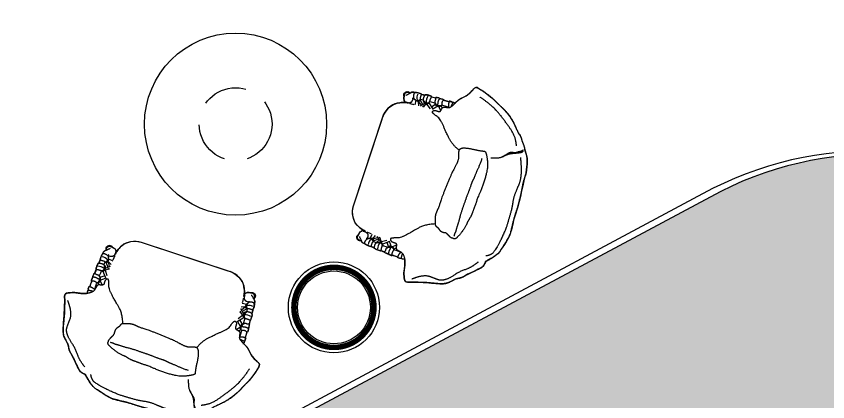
# Model space of a CAD drawing. Extents: x -14.2 to 52.3, y 3.7 to 90.9.
# Drawn here: x 24.349 to 28.805, y 28.324 to 30.442 of the extents above; entities that cross this region are included whole.
import ezdxf

# ---------------------------------------------------------------- set-up
doc = ezdxf.new("R2010")
doc.units = 0
doc.linetypes.add('limpo_PINI-PSG-PE-0102-LAZ-R00$0$HIDDEN', pattern=[0.375, 0.25, -0.125])
doc.linetypes.add('limpo_PINI-PSG-PE-0102-LAZ-R00$0$HIDDEN2', pattern=[0.1875, 0.125, -0.0625])
for name, color, linetype in [('FOR_CONTROL', 2, 'Continuous'), ('limpo_PINI-PSG-PE-0102-LAZ-R00$0$PA_EXTE_3', 3, 'Continuous'), ('limpo_PINI-PSG-PE-0102-LAZ-R00$0$PA_INST_ELET', 162, 'Continuous'), ('limpo_PINI-PSG-PE-0102-LAZ-R00$0$PA_MOBI', 1, 'Continuous'), ('limpo_PINI-PSG-PE-0102-LAZ-R00$0$PA_PROJ_S_AUX', 212, 'limpo_PINI-PSG-PE-0102-LAZ-R00$0$HIDDEN'), ('XR_ARQT', 7, 'Continuous')]:
    doc.layers.add(name, color=color, linetype=linetype)
doc.layers.add('PA_VEGE_AUX2', color=6, linetype='Continuous', plot=False)
doc.layers.add('PA_VEGE_FOR_MOIR', color=7, linetype='Continuous', lineweight=0, true_color=0x62714b)

# ---------------------------------------------------------------- blocks, each defined once
blk = doc.blocks.new('limpo_PINI-PSG-PE-0102-LAZ-R00$0$Grupo-445-1')
for p, q in [((57.8756, 17.7266), (57.8759, 17.7269)), ((57.8135, 17.6615), (57.8136, 17.6616)), ((57.8516, 17.6535), (57.8656, 17.6524)), ((57.8071, 17.5999), (57.851, 17.604)), ((57.8312, 17.6277), (57.8341, 17.6041)), ((57.8463, 17.6355), (57.8483, 17.6042)), ((57.8481, 17.6373), (57.875, 17.6382)), ((57.7215, 17.5559), (57.722, 17.5565)), ((57.7719, 17.5629), (57.8009, 17.5647)), ((57.774, 17.5507), (57.8014, 17.5568)), ((57.8, 17.5785), (57.8018, 17.5496)), ((57.8082, 17.5935), (57.8103, 17.5594)), ((57.8097, 17.5861), (57.8391, 17.5912)), ((57.81, 17.5653), (57.8159, 17.5656)), ((57.7111, 17.5262), (57.7135, 17.5266)), ((57.7125, 17.5387), (57.7125, 17.5382)), ((57.7132, 17.5316), (57.7132, 17.5311)), ((57.7135, 17.5269), (57.7133, 17.5268)), ((57.7423, 17.5305), (57.7423, 17.5305)), ((57.7436, 17.5325), (57.7439, 17.5329)), ((57.7612, 17.5416), (57.7813, 17.5257)), ((57.7641, 17.5053), (57.7764, 17.52)), ((57.774, 17.5507), (57.7953, 17.5421)), ((57.7774, 17.5212), (57.7764, 17.52)), ((57.7764, 17.52), (57.7764, 17.52)), ((57.7202, 17.4899), (57.7067, 17.5011)), ((57.7068, 17.501), (57.7067, 17.5011)), ((57.7068, 17.501), (57.7202, 17.4899)), ((57.7203, 17.4898), (57.7202, 17.4899)), ((57.7204, 17.4898), (57.7203, 17.4898)), ((57.7389, 17.4857), (57.7385, 17.4856)), ((57.7386, 17.4854), (57.7388, 17.4854)), ((57.7425, 17.4843), (57.7425, 17.4843)), ((57.7425, 17.4843), (57.7449, 17.4823)), ((57.7442, 17.4886), (57.7442, 17.4886)), ((57.7449, 17.4823), (57.7452, 17.4827)), ((57.7452, 17.4827), (57.7486, 17.4867)), ((57.7465, 17.483), (57.7464, 17.4828)), ((57.7465, 17.483), (57.7465, 17.483)), ((57.7467, 17.4829), (57.7465, 17.4827)), ((57.7468, 17.483), (57.7467, 17.483)), ((57.7467, 17.483), (57.7467, 17.4829)), ((57.7467, 17.4829), (57.7467, 17.4829)), ((57.7467, 17.4829), (57.7467, 17.4829)), ((57.7468, 17.4831), (57.7472, 17.4838)), ((57.7469, 17.4831), (57.7468, 17.4831)), ((57.7468, 17.4831), (57.7468, 17.483)), ((57.7468, 17.483), (57.7468, 17.483)), ((57.747, 17.4833), (57.7469, 17.4832)), ((57.7469, 17.4832), (57.7469, 17.4831)), ((57.7471, 17.4834), (57.747, 17.4833)), ((57.7472, 17.4836), (57.7471, 17.4834)), ((57.7473, 17.4837), (57.7472, 17.4836)), ((57.7474, 17.4839), (57.7473, 17.4837)), ((57.7477, 17.4843), (57.7476, 17.4842)), ((57.7478, 17.4845), (57.7477, 17.4843)), ((57.7481, 17.4849), (57.7478, 17.4845)), ((57.7483, 17.4852), (57.7481, 17.4849)), ((57.7485, 17.4855), (57.7483, 17.4852)), ((57.7487, 17.4858), (57.7485, 17.4855)), ((57.7487, 17.4868), (57.7486, 17.4867)), ((57.7489, 17.4861), (57.7487, 17.4858)), ((57.749, 17.4863), (57.7489, 17.4861)), ((57.7492, 17.4865), (57.749, 17.4863)), ((57.7493, 17.4867), (57.7492, 17.4865)), ((57.7495, 17.4869), (57.7493, 17.4867)), ((57.7496, 17.4871), (57.7495, 17.4869)), ((57.7497, 17.4873), (57.7496, 17.4871)), ((57.7498, 17.4874), (57.7497, 17.4873)), ((57.75, 17.4876), (57.7498, 17.4874)), ((57.7501, 17.4878), (57.75, 17.4876)), ((57.7502, 17.4879), (57.7501, 17.4878)), ((57.7503, 17.4881), (57.7502, 17.4879)), ((57.7504, 17.4883), (57.7503, 17.4881)), ((57.7506, 17.4884), (57.7504, 17.4883)), ((57.7507, 17.4886), (57.7506, 17.4884)), ((57.7508, 17.4888), (57.7507, 17.4886)), ((57.7509, 17.489), (57.7508, 17.4888)), ((57.7511, 17.4892), (57.7509, 17.489)), ((57.7512, 17.4893), (57.7511, 17.4892)), ((57.7514, 17.4895), (57.7512, 17.4893)), ((57.7515, 17.4897), (57.7514, 17.4895)), ((57.7516, 17.4899), (57.7515, 17.4897)), ((57.7518, 17.4901), (57.7516, 17.4899)), ((57.755, 17.4942), (57.7549, 17.4941)), ((57.7551, 17.4944), (57.755, 17.4942)), ((57.756, 17.4954), (57.7551, 17.4944)), ((57.7561, 17.4956), (57.756, 17.4954)), ((57.7561, 17.4955), (57.7561, 17.4955)), ((57.76, 17.5107), (57.76, 17.5107)), ((57.7618, 17.5073), (57.7642, 17.5053)), ((57.763, 17.5038), (57.7632, 17.504)), ((57.7632, 17.504), (57.7642, 17.5053)), ((58.1257, 16.9754), (57.7618, 17.3392)), ((58.3847, 17.0222), (58.3888, 17.0661)), ((58.4221, 17.0632), (58.4231, 17.0901)), ((58.4384, 17.0667), (58.4373, 17.0807)), ((58.5114, 17.0907), (58.5117, 17.091)), ((58.3784, 17.0233), (58.3442, 17.0254)), ((58.3501, 17.0251), (58.3505, 17.031)), ((58.3709, 17.0248), (58.376, 17.0542)), ((58.4126, 17.0463), (58.3889, 17.0491)), ((58.4204, 17.0613), (58.3891, 17.0634)), ((58.4464, 17.0286), (58.4465, 17.0287)), ((58.2887, 16.9781), (58.2889, 16.9783)), ((58.2889, 16.9783), (58.2901, 16.9793)), ((58.2921, 16.9769), (58.2901, 16.9793)), ((58.2902, 16.9792), (58.3049, 16.9915)), ((58.3061, 16.9925), (58.3049, 16.9915)), ((58.3049, 16.9915), (58.3049, 16.9915)), ((58.3265, 16.9763), (58.3106, 16.9964)), ((58.3356, 16.9891), (58.327, 17.0104)), ((58.3634, 17.0151), (58.3345, 17.0169)), ((58.3356, 16.9891), (58.3416, 17.0165)), ((58.3478, 16.987), (58.3496, 17.016)), ((58.2671, 16.96), (58.2675, 16.9604)), ((58.2692, 16.9576), (58.2671, 16.96)), ((58.2675, 16.9604), (58.2715, 16.9637)), ((58.2678, 16.9618), (58.2675, 16.9616)), ((58.2679, 16.9616), (58.2676, 16.9615)), ((58.2679, 16.9619), (58.2678, 16.9619)), ((58.2678, 16.9619), (58.2678, 16.9618)), ((58.2678, 16.9618), (58.2678, 16.9618)), ((58.2678, 16.9618), (58.2678, 16.9618)), ((58.2678, 16.9618), (58.2678, 16.9618)), ((58.2679, 16.9616), (58.2678, 16.9616)), ((58.268, 16.962), (58.2679, 16.9619)), ((58.2679, 16.9619), (58.2679, 16.9619)), ((58.268, 16.9619), (58.2687, 16.9623)), ((58.2681, 16.962), (58.268, 16.962)), ((58.2682, 16.9621), (58.2681, 16.962)), ((58.2683, 16.9622), (58.2682, 16.9621)), ((58.2684, 16.9623), (58.2683, 16.9622)), ((58.2686, 16.9624), (58.2684, 16.9623)), ((58.2687, 16.9625), (58.2686, 16.9624)), ((58.2692, 16.9628), (58.2691, 16.9627)), ((58.2693, 16.9629), (58.2692, 16.9628)), ((58.2692, 16.9576), (58.2692, 16.9576)), ((58.2698, 16.9632), (58.2693, 16.9629)), ((58.2701, 16.9634), (58.2698, 16.9632)), ((58.2704, 16.9636), (58.2701, 16.9634)), ((58.2702, 16.9537), (58.2703, 16.9539)), ((58.2706, 16.9638), (58.2704, 16.9636)), ((58.2706, 16.954), (58.2704, 16.9536)), ((58.2709, 16.964), (58.2706, 16.9638)), ((58.2711, 16.9641), (58.2709, 16.964)), ((58.2713, 16.9643), (58.2711, 16.9641)), ((58.2715, 16.9644), (58.2713, 16.9643)), ((58.2717, 16.9646), (58.2715, 16.9644)), ((58.2716, 16.9638), (58.2715, 16.9637)), ((58.272, 16.9647), (58.2717, 16.9646)), ((58.2721, 16.9648), (58.272, 16.9647)), ((58.2723, 16.9649), (58.2721, 16.9648)), ((58.2724, 16.9651), (58.2723, 16.9649)), ((58.2726, 16.9652), (58.2724, 16.9651)), ((58.2728, 16.9653), (58.2726, 16.9652)), ((58.2729, 16.9654), (58.2728, 16.9653)), ((58.2731, 16.9655), (58.2729, 16.9654)), ((58.2733, 16.9657), (58.2731, 16.9655)), ((58.2735, 16.9658), (58.2733, 16.9657)), ((58.2736, 16.9659), (58.2735, 16.9658)), ((58.2735, 16.9593), (58.2735, 16.9594)), ((58.2738, 16.9661), (58.2736, 16.9659)), ((58.274, 16.9662), (58.2738, 16.9661)), ((58.2742, 16.9663), (58.274, 16.9662)), ((58.2744, 16.9665), (58.2742, 16.9663)), ((58.2746, 16.9666), (58.2744, 16.9665)), ((58.2748, 16.9667), (58.2746, 16.9666)), ((58.2746, 16.9355), (58.2746, 16.9355)), ((58.2746, 16.9355), (58.2748, 16.9353)), ((58.275, 16.9669), (58.2748, 16.9667)), ((58.2748, 16.9353), (58.286, 16.9218)), ((58.2859, 16.9219), (58.2748, 16.9353)), ((58.2791, 16.9701), (58.279, 16.97)), ((58.2792, 16.9702), (58.2791, 16.9701)), ((58.2803, 16.9711), (58.2792, 16.9702)), ((58.2804, 16.9712), (58.2803, 16.9711)), ((58.2804, 16.9712), (58.2804, 16.9712)), ((58.2956, 16.9751), (58.2956, 16.9751)), ((58.3154, 16.9574), (58.3154, 16.9574)), ((58.3173, 16.9587), (58.3178, 16.959)), ((58.3408, 16.9366), (58.3413, 16.9371)), ((58.2859, 16.9219), (58.286, 16.9218)), ((58.3111, 16.9262), (58.3114, 16.9286)), ((58.3117, 16.9286), (58.3117, 16.9284)), ((58.3164, 16.9283), (58.316, 16.9283)), ((58.3235, 16.9276), (58.3231, 16.9276))]:
    blk.add_line(p, q)
at = {"flags": 128}
for points in [[(57.8735, 17.7267), (57.871, 17.7337), (57.8664, 17.7508), (57.8646, 17.7658), (57.8645, 17.787), (57.8645, 17.8063), (57.8596, 17.8245), (57.8556, 17.8378), (57.8511, 17.8496), (57.8471, 17.8619), (57.8479, 17.8675), (57.8515, 17.8736), (57.8571, 17.8775), (57.885, 17.8956), (57.9084, 17.9077), (57.9382, 17.9212), (57.9655, 17.9305), (57.9888, 17.9391), (58.0072, 17.9456), (58.0269, 17.9522), (58.0461, 17.9574), (58.0654, 17.9606), (58.0768, 17.9626), (58.0888, 17.964), (58.1116, 17.9655), (58.1282, 17.9655), (58.1445, 17.9647), (58.1563, 17.9642), (58.1644, 17.9641), (58.1747, 17.9641), (58.1812, 17.9648), (58.1866, 17.9654), (58.1928, 17.9659), (58.2004, 17.9659), (58.2069, 17.9653), (58.2128, 17.9643), (58.2199, 17.9629), (58.227, 17.9621), (58.2354, 17.9611), (58.2508, 17.9596), (58.2663, 17.956), (58.2802, 17.9531), (58.2989, 17.9506), (58.3207, 17.9448), (58.3371, 17.9374), (58.3502, 17.9302), (58.3622, 17.9223), (58.3783, 17.912), (58.3906, 17.9032), (58.4001, 17.895), (58.412, 17.883), (58.4246, 17.8721), (58.4316, 17.8662), (58.4458, 17.8544), (58.4573, 17.8457), (58.475, 17.8313), (58.4848, 17.8237), (58.493, 17.8168), (58.5146, 17.7981), (58.5257, 17.7885), (58.5408, 17.7747), (58.5539, 17.7618), (58.5629, 17.7529), (58.5751, 17.7414), (58.584, 17.7325), (58.5927, 17.7249), (58.6038, 17.7155), (58.6203, 17.7014), (58.6337, 17.6901), (58.6403, 17.6846), (58.6508, 17.6747), (58.6579, 17.6662), (58.6713, 17.6484), (58.6797, 17.6345), (58.6882, 17.6201), (58.6965, 17.6059), (58.7042, 17.5929), (58.7115, 17.5797), (58.7175, 17.5645), (58.7198, 17.5559), (58.7227, 17.5368), (58.7242, 17.519), (58.7256, 17.4931), (58.7278, 17.4848), (58.7362, 17.4726), (58.7434, 17.4609), (58.7451, 17.4299), (58.7451, 17.4044), (58.7433, 17.366), (58.7448, 17.3469), (58.7448, 17.3278), (58.7389, 17.3059), (58.7366, 17.2883), (58.7373, 17.2694), (58.7379, 17.2521), (58.7342, 17.2385), (58.7266, 17.2159), (58.7048, 17.1792), (58.684, 17.146), (58.66, 17.1032), (58.6442, 17.0724), (58.6341, 17.0519), (58.6308, 17.047), (58.6259, 17.0435), (58.6202, 17.0419), (58.6137, 17.0427), (58.606, 17.0456), (58.5982, 17.0486), (58.5855, 17.0539), (58.5787, 17.0573), (58.57, 17.0624), (58.5602, 17.0692), (58.5475, 17.0777), (58.5387, 17.0831), (58.5283, 17.0889), (58.5193, 17.0927), (58.5132, 17.0947), (58.5103, 17.0869), (58.5061, 17.0814), (58.5021, 17.0799), (58.5003, 17.0746), (58.4945, 17.0694), (58.4919, 17.0661), (58.4903, 17.0648), (58.4892, 17.0648), (58.4869, 17.0666), (58.4633, 17.0443), (58.4639, 17.0438), (58.4642, 17.0426), (58.4628, 17.0393), (58.4613, 17.0375), (58.459, 17.0355), (58.4566, 17.0336), (58.4539, 17.0311), (58.4514, 17.0291), (58.4494, 17.0282), (58.447, 17.0285), (58.4476, 17.0265), (58.447, 17.0245), (58.4387, 17.0183), (58.4339, 17.0132), (58.4304, 17.014), (58.413, 16.9988), (58.4123, 16.9945), (58.4042, 16.9866), (58.3955, 16.978), (58.3864, 16.9732), (58.3843, 16.9738), (58.3691, 16.9611), (58.3615, 16.9519), (58.3537, 16.9441), (58.3413, 16.9371), (58.3338, 16.9309), (58.327, 16.9278), (58.3161, 16.9278), (58.3144, 16.9224), (58.3106, 16.9172), (58.3059, 16.9139), (58.2984, 16.9119), (58.2887, 16.9139), (58.2838, 16.9173), (58.2807, 16.9215), (58.2781, 16.9313), (58.2731, 16.9375), (58.2702, 16.9443), (58.2699, 16.9517), (58.2698, 16.9565), (58.267, 16.9611), (58.2555, 16.9547), (58.2327, 16.9466), (58.2144, 16.9417), (58.1946, 16.9431), (58.1743, 16.9476), (58.1476, 16.959), (58.1257, 16.9754), (57.7833, 17.3178), (57.7536, 17.3475), (57.7438, 17.3627), (57.7324, 17.3898), (57.7274, 17.4188), (57.7302, 17.4427), (57.7342, 17.4575), (57.7415, 17.4745), (57.7452, 17.4827), (57.7349, 17.4849), (57.7221, 17.4885), (57.7159, 17.4935), (57.7064, 17.4959), (57.6992, 17.5031), (57.6967, 17.5122), (57.6979, 17.5215), (57.7022, 17.5259), (57.7073, 17.5295), (57.7132, 17.5316), (57.7125, 17.5395), (57.7152, 17.5479), (57.7218, 17.5576), (57.7321, 17.5727), (57.7441, 17.5835), (57.7471, 17.5838), (57.7591, 17.5999), (57.7612, 17.6078), (57.7665, 17.6142), (57.7774, 17.6253), (57.7821, 17.6287), (57.7836, 17.6282), (57.799, 17.6455), (57.798, 17.649), (57.801, 17.652), (57.8075, 17.6602), (57.8096, 17.6624), (57.8111, 17.6628), (57.8136, 17.6618), (57.813, 17.6639), (57.814, 17.6665), (57.817, 17.6701), (57.8204, 17.6741), (57.8225, 17.6765), (57.8255, 17.6787), (57.8281, 17.6794), (57.8292, 17.6784), (57.8518, 17.7018), (57.849, 17.7047), (57.8527, 17.7083), (57.8569, 17.7125), (57.8645, 17.7183), (57.869, 17.7233), (57.8735, 17.7266)], [(57.8292, 17.6784), (57.8331, 17.6826), (57.8419, 17.6919), (57.8507, 17.7011), (57.8515, 17.702)], [(57.7836, 17.6282), (57.7884, 17.6337), (57.7974, 17.6438), (57.799, 17.6455)], [(57.8776, 17.6858), (57.8717, 17.6797), (57.8631, 17.6707), (57.8544, 17.6615), (57.8502, 17.6569)], [(57.8243, 17.6289), (57.8194, 17.6234), (57.8106, 17.6135), (57.8035, 17.6055)], [(57.746, 17.5843), (57.752, 17.5915), (57.7592, 17.6)], [(57.7804, 17.5786), (57.7749, 17.5721), (57.7691, 17.5652)], [(57.7129, 17.5427), (57.7129, 17.5426), (57.7128, 17.5423), (57.7127, 17.5419), (57.7126, 17.5416), (57.7126, 17.5412), (57.7125, 17.5408), (57.7125, 17.5405), (57.7125, 17.5401), (57.7125, 17.5397), (57.7125, 17.5393), (57.7125, 17.5389), (57.7125, 17.5387)], [(57.7125, 17.5382), (57.7125, 17.538), (57.7125, 17.5378), (57.7125, 17.5375), (57.7126, 17.5372), (57.7126, 17.5368), (57.7126, 17.5365), (57.7126, 17.5361), (57.7127, 17.5358), (57.7127, 17.5354), (57.7128, 17.5351), (57.7128, 17.5348), (57.7128, 17.5346)], [(57.7128, 17.5346), (57.7129, 17.5341), (57.713, 17.5335), (57.713, 17.533), (57.7131, 17.5325), (57.7131, 17.5321), (57.7132, 17.5316)], [(57.7215, 17.5559), (57.7214, 17.5559), (57.7211, 17.5556), (57.7209, 17.5553), (57.7206, 17.555), (57.7204, 17.5547), (57.7201, 17.5544), (57.7199, 17.5541), (57.7196, 17.5538), (57.7194, 17.5536), (57.7191, 17.5533), (57.7189, 17.553), (57.7187, 17.5528), (57.7185, 17.5525), (57.7183, 17.5522), (57.7181, 17.552), (57.7179, 17.5517), (57.7177, 17.5515), (57.7175, 17.5512), (57.7173, 17.551), (57.7171, 17.5507), (57.7169, 17.5505), (57.7168, 17.5503), (57.7166, 17.55), (57.7164, 17.5498), (57.7162, 17.5495), (57.7161, 17.5493), (57.7159, 17.5491), (57.7158, 17.5488), (57.7156, 17.5486), (57.7155, 17.5484), (57.7153, 17.5481), (57.7152, 17.5479), (57.715, 17.5477), (57.7149, 17.5474), (57.7148, 17.5472), (57.7146, 17.547), (57.7145, 17.5468), (57.7144, 17.5465), (57.7143, 17.5463), (57.7141, 17.5461), (57.714, 17.5458), (57.7139, 17.5456), (57.7138, 17.5454), (57.7137, 17.5451), (57.7136, 17.5449), (57.7135, 17.5446), (57.7134, 17.5444), (57.7133, 17.5441), (57.7132, 17.5439), (57.7131, 17.5436), (57.7131, 17.5434), (57.713, 17.5431), (57.7129, 17.5428), (57.7129, 17.5427)], [(57.7132, 17.5311), (57.7133, 17.5307), (57.7133, 17.5303)], [(57.7133, 17.5308), (57.7134, 17.5287), (57.7135, 17.5261), (57.7136, 17.5235), (57.7138, 17.5207), (57.7139, 17.5179), (57.714, 17.515), (57.7142, 17.512), (57.7143, 17.5089), (57.7145, 17.5058)], [(57.7423, 17.5305), (57.7424, 17.5305), (57.7424, 17.5306), (57.7424, 17.5306), (57.7424, 17.5307), (57.7425, 17.5307)], [(57.7423, 17.5305), (57.7423, 17.5305), (57.7423, 17.5305), (57.7423, 17.5305), (57.7423, 17.5305), (57.7423, 17.5305), (57.7423, 17.5305), (57.7423, 17.5305), (57.7423, 17.5305), (57.7423, 17.5305), (57.7423, 17.5305), (57.7424, 17.5306)], [(57.7425, 17.5307), (57.7425, 17.5308), (57.7425, 17.5309), (57.7426, 17.5309), (57.7427, 17.531), (57.7427, 17.5312), (57.7428, 17.5313), (57.7429, 17.5314), (57.743, 17.5316), (57.7431, 17.5317), (57.7432, 17.5319), (57.7434, 17.5321), (57.7435, 17.5323), (57.7436, 17.5325)], [(57.7439, 17.5329), (57.7442, 17.5334), (57.7444, 17.5336), (57.7446, 17.5339), (57.7448, 17.5342), (57.745, 17.5345), (57.7452, 17.5348), (57.7454, 17.5351), (57.7456, 17.5354), (57.7458, 17.5357), (57.7461, 17.5361), (57.7463, 17.5364), (57.7466, 17.5368), (57.7468, 17.5371)], [(57.7546, 17.526), (57.7462, 17.5355), (57.7459, 17.5359)], [(57.76, 17.5107), (57.76, 17.5114), (57.76, 17.5121), (57.76, 17.5128), (57.76, 17.5134), (57.7599, 17.5141), (57.7599, 17.5147), (57.7598, 17.5153), (57.7596, 17.516), (57.7595, 17.5166), (57.7594, 17.5172), (57.7592, 17.5178), (57.759, 17.5183), (57.7588, 17.5189), (57.7586, 17.5194), (57.7584, 17.5199), (57.7582, 17.5204), (57.758, 17.5209), (57.7578, 17.5213), (57.7576, 17.5217), (57.7574, 17.5221), (57.7571, 17.5225), (57.7569, 17.5229), (57.7567, 17.5232), (57.7565, 17.5236), (57.7563, 17.5239), (57.756, 17.5242), (57.7558, 17.5245), (57.7556, 17.5248), (57.7554, 17.525), (57.7552, 17.5253), (57.755, 17.5256), (57.7548, 17.5258), (57.7546, 17.526)], [(57.7204, 17.4898), (57.7207, 17.4895), (57.7211, 17.4892), (57.7216, 17.4888), (57.7221, 17.4885), (57.7227, 17.4881), (57.7232, 17.4878), (57.7237, 17.4875), (57.7243, 17.4872), (57.7249, 17.4869), (57.7255, 17.4866), (57.7261, 17.4864), (57.7267, 17.4861), (57.7273, 17.4859), (57.7279, 17.4857), (57.7285, 17.4855), (57.7292, 17.4854), (57.7298, 17.4852), (57.7305, 17.4851), (57.7312, 17.485), (57.7318, 17.4849), (57.7325, 17.4849), (57.7332, 17.4848), (57.7339, 17.4848), (57.7345, 17.4848), (57.7352, 17.4849), (57.7359, 17.4849), (57.7366, 17.485), (57.7373, 17.4851), (57.7379, 17.4852), (57.7386, 17.4854)], [(57.7388, 17.4854), (57.7388, 17.4854), (57.7388, 17.4854), (57.7388, 17.4854), (57.7388, 17.4854), (57.7388, 17.4854), (57.7389, 17.4854), (57.7389, 17.4854), (57.7389, 17.4854), (57.7389, 17.4854), (57.739, 17.4854), (57.739, 17.4854), (57.7391, 17.4854), (57.7391, 17.4854), (57.7392, 17.4855), (57.7392, 17.4855), (57.7393, 17.4855), (57.7394, 17.4855)], [(57.7394, 17.4855), (57.7394, 17.4855), (57.7395, 17.4855), (57.7396, 17.4855), (57.7397, 17.4854), (57.7398, 17.4854), (57.7399, 17.4854), (57.74, 17.4854), (57.7401, 17.4854), (57.7402, 17.4854), (57.7404, 17.4853), (57.7405, 17.4853), (57.7406, 17.4853), (57.7408, 17.4852), (57.7409, 17.4852), (57.741, 17.4851), (57.7412, 17.4851), (57.7413, 17.485), (57.7415, 17.485), (57.7416, 17.4849), (57.7418, 17.4848), (57.7419, 17.4847), (57.7421, 17.4846), (57.7422, 17.4845), (57.7424, 17.4844), (57.7425, 17.4843)], [(57.7465, 17.4827), (57.7468, 17.4831), (57.7468, 17.4831)], [(57.7467, 17.4829), (57.7467, 17.4829), (57.7467, 17.4829)], [(57.7475, 17.484), (57.7474, 17.4839), (57.7474, 17.4839)], [(57.7476, 17.4842), (57.7476, 17.4842), (57.7475, 17.4841)], [(57.7475, 17.4841), (57.7475, 17.4841), (57.7475, 17.484), (57.7475, 17.484)], [(57.7549, 17.4941), (57.7548, 17.494), (57.7547, 17.4939), (57.7546, 17.4938), (57.7545, 17.4936), (57.7544, 17.4935), (57.7543, 17.4934), (57.7543, 17.4933), (57.7542, 17.4932), (57.7541, 17.4931), (57.754, 17.493), (57.7539, 17.4929), (57.7538, 17.4927), (57.7537, 17.4926), (57.7536, 17.4925), (57.7535, 17.4924), (57.7535, 17.4923), (57.7534, 17.4922), (57.7533, 17.4921), (57.7532, 17.492), (57.7531, 17.4919), (57.753, 17.4918), (57.753, 17.4916), (57.7529, 17.4915), (57.7528, 17.4914), (57.7527, 17.4913), (57.7526, 17.4912), (57.7526, 17.4911), (57.7525, 17.491), (57.7524, 17.4909), (57.7523, 17.4908), (57.7522, 17.4907), (57.7522, 17.4906), (57.7521, 17.4905), (57.752, 17.4904), (57.7519, 17.4903), (57.7518, 17.4901)], [(57.7618, 17.5073), (57.7617, 17.5073), (57.7616, 17.5075), (57.7615, 17.5076), (57.7613, 17.5077), (57.7612, 17.5078), (57.7611, 17.5079), (57.7611, 17.508), (57.761, 17.5081), (57.7609, 17.5083), (57.7608, 17.5084), (57.7607, 17.5085), (57.7607, 17.5086), (57.7606, 17.5087), (57.7605, 17.5088), (57.7605, 17.5089), (57.7604, 17.5091), (57.7604, 17.5092), (57.7603, 17.5093), (57.7603, 17.5094), (57.7602, 17.5095), (57.7602, 17.5096), (57.7602, 17.5097), (57.7602, 17.5098), (57.7601, 17.5099), (57.7601, 17.51), (57.7601, 17.5101), (57.7601, 17.5102), (57.7601, 17.5103), (57.76, 17.5104), (57.76, 17.5104), (57.76, 17.5105), (57.76, 17.5105), (57.76, 17.5106), (57.76, 17.5106), (57.76, 17.5107), (57.76, 17.5107), (57.76, 17.5107), (57.76, 17.5108), (57.76, 17.5108), (57.76, 17.5108), (57.76, 17.5108), (57.76, 17.5108)], [(58.4707, 17.0927), (58.4645, 17.0868), (58.4555, 17.0782), (58.4464, 17.0695), (58.4418, 17.0653)], [(58.4633, 17.0443), (58.4675, 17.0482), (58.4768, 17.057), (58.486, 17.0658), (58.4869, 17.0666)], [(58.4137, 17.0394), (58.4083, 17.0345), (58.3983, 17.0257), (58.3903, 17.0186)], [(58.2921, 16.9769), (58.2922, 16.9768), (58.2923, 16.9767), (58.2924, 16.9766), (58.2925, 16.9765), (58.2926, 16.9763), (58.2928, 16.9763), (58.2929, 16.9762), (58.293, 16.9761), (58.2931, 16.976), (58.2932, 16.9759), (58.2933, 16.9758), (58.2935, 16.9758), (58.2936, 16.9757), (58.2937, 16.9756), (58.2938, 16.9756), (58.2939, 16.9755), (58.294, 16.9755), (58.2941, 16.9754), (58.2943, 16.9754), (58.2944, 16.9753), (58.2945, 16.9753), (58.2946, 16.9753), (58.2947, 16.9753), (58.2948, 16.9752), (58.2949, 16.9752), (58.295, 16.9752), (58.2951, 16.9752), (58.2951, 16.9752), (58.2952, 16.9752), (58.2953, 16.9751), (58.2953, 16.9751), (58.2954, 16.9751), (58.2954, 16.9751), (58.2955, 16.9751), (58.2955, 16.9751), (58.2956, 16.9751), (58.2956, 16.9751), (58.2956, 16.9751), (58.2956, 16.9751), (58.2956, 16.9751), (58.2956, 16.9751), (58.2957, 16.9751)], [(58.3634, 16.9955), (58.3569, 16.99), (58.35, 16.9842)], [(58.4131, 16.9987), (58.4185, 17.0035), (58.4287, 17.0125), (58.4304, 17.014)], [(58.2678, 16.9618), (58.2678, 16.9618), (58.2678, 16.9618)], [(58.2689, 16.9626), (58.2688, 16.9625), (58.2687, 16.9625)], [(58.269, 16.9626), (58.2689, 16.9626), (58.2689, 16.9626), (58.2689, 16.9626)], [(58.2691, 16.9627), (58.2691, 16.9627), (58.269, 16.9626)], [(58.2703, 16.9545), (58.2703, 16.9545), (58.2703, 16.9546), (58.2703, 16.9547), (58.2703, 16.9548), (58.2703, 16.9549), (58.2703, 16.955), (58.2703, 16.9551), (58.2702, 16.9552), (58.2702, 16.9553), (58.2702, 16.9555), (58.2702, 16.9556), (58.2701, 16.9557), (58.2701, 16.9559), (58.27, 16.956), (58.27, 16.9562), (58.2699, 16.9563), (58.2699, 16.9564), (58.2698, 16.9566), (58.2697, 16.9567), (58.2696, 16.9569), (58.2696, 16.957), (58.2695, 16.9572), (58.2694, 16.9573), (58.2692, 16.9575), (58.2692, 16.9576)], [(58.2746, 16.9355), (58.2744, 16.9358), (58.274, 16.9362), (58.2737, 16.9367), (58.2733, 16.9372), (58.273, 16.9378), (58.2726, 16.9383), (58.2723, 16.9388), (58.272, 16.9394), (58.2717, 16.94), (58.2715, 16.9406), (58.2712, 16.9412), (58.271, 16.9418), (58.2708, 16.9424), (58.2706, 16.943), (58.2704, 16.9436), (58.2702, 16.9443), (58.2701, 16.9449), (58.27, 16.9456), (58.2699, 16.9463), (58.2698, 16.9469), (58.2697, 16.9476), (58.2697, 16.9483), (58.2697, 16.949), (58.2697, 16.9496), (58.2697, 16.9503), (58.2698, 16.951), (58.2699, 16.9517), (58.27, 16.9524), (58.2701, 16.953), (58.2702, 16.9537)], [(58.2704, 16.9536), (58.2702, 16.9535), (58.2702, 16.9535)], [(58.2703, 16.9539), (58.2703, 16.9539), (58.2703, 16.9539), (58.2703, 16.9539), (58.2703, 16.9539), (58.2703, 16.9539), (58.2703, 16.954), (58.2703, 16.954), (58.2703, 16.954), (58.2703, 16.954), (58.2703, 16.9541), (58.2703, 16.9541), (58.2703, 16.9542), (58.2703, 16.9542), (58.2703, 16.9543), (58.2703, 16.9543), (58.2703, 16.9544), (58.2703, 16.9545)], [(58.279, 16.97), (58.2788, 16.9699), (58.2787, 16.9698), (58.2786, 16.9697), (58.2785, 16.9696), (58.2784, 16.9695), (58.2783, 16.9694), (58.2782, 16.9694), (58.278, 16.9693), (58.2779, 16.9692), (58.2778, 16.9691), (58.2777, 16.969), (58.2776, 16.9689), (58.2775, 16.9688), (58.2774, 16.9687), (58.2773, 16.9687), (58.2772, 16.9686), (58.277, 16.9685), (58.2769, 16.9684), (58.2768, 16.9683), (58.2767, 16.9682), (58.2766, 16.9681), (58.2765, 16.9681), (58.2764, 16.968), (58.2763, 16.9679), (58.2762, 16.9678), (58.2761, 16.9677), (58.276, 16.9677), (58.2759, 16.9676), (58.2758, 16.9675), (58.2757, 16.9674), (58.2756, 16.9673), (58.2755, 16.9673), (58.2754, 16.9672), (58.2753, 16.9671), (58.2752, 16.967), (58.275, 16.9669)], [(58.2956, 16.9751), (58.2963, 16.9751), (58.297, 16.9751), (58.2976, 16.9751), (58.2983, 16.9751), (58.2989, 16.975), (58.2996, 16.975), (58.3002, 16.9749), (58.3008, 16.9747), (58.3014, 16.9746), (58.302, 16.9745), (58.3026, 16.9743), (58.3032, 16.9741), (58.3037, 16.9739), (58.3042, 16.9737), (58.3048, 16.9735), (58.3052, 16.9733), (58.3057, 16.9731), (58.3062, 16.9729), (58.3066, 16.9727), (58.307, 16.9725), (58.3074, 16.9722), (58.3077, 16.972), (58.3081, 16.9718), (58.3084, 16.9716), (58.3087, 16.9714), (58.309, 16.9711), (58.3093, 16.9709), (58.3096, 16.9707), (58.3099, 16.9705), (58.3102, 16.9703), (58.3104, 16.9701), (58.3107, 16.9699), (58.3108, 16.9697)], [(58.3108, 16.9697), (58.3204, 16.9613), (58.3207, 16.961)], [(58.3154, 16.9574), (58.3154, 16.9574), (58.3153, 16.9574), (58.3153, 16.9574), (58.3153, 16.9574), (58.3153, 16.9574), (58.3153, 16.9574), (58.3153, 16.9574), (58.3154, 16.9574), (58.3154, 16.9574), (58.3154, 16.9574), (58.3154, 16.9575)], [(58.3154, 16.9574), (58.3154, 16.9575), (58.3154, 16.9575), (58.3155, 16.9575), (58.3155, 16.9575), (58.3156, 16.9576)], [(58.3156, 16.9576), (58.3156, 16.9576), (58.3157, 16.9576), (58.3158, 16.9577), (58.3159, 16.9578), (58.316, 16.9578), (58.3161, 16.9579), (58.3163, 16.958), (58.3164, 16.9581), (58.3166, 16.9582), (58.3167, 16.9583), (58.3169, 16.9585), (58.3171, 16.9586), (58.3173, 16.9587)], [(58.3178, 16.959), (58.3182, 16.9593), (58.3185, 16.9595), (58.3187, 16.9597), (58.319, 16.9599), (58.3193, 16.9601), (58.3196, 16.9603), (58.3199, 16.9605), (58.3202, 16.9607), (58.3206, 16.9609), (58.3209, 16.9612), (58.3213, 16.9614), (58.3216, 16.9617), (58.322, 16.9619)], [(58.3408, 16.9366), (58.3407, 16.9365), (58.3404, 16.9362), (58.3401, 16.936), (58.3398, 16.9357), (58.3395, 16.9355), (58.3392, 16.9352), (58.339, 16.935), (58.3387, 16.9347), (58.3384, 16.9345), (58.3381, 16.9342), (58.3379, 16.934), (58.3376, 16.9338), (58.3373, 16.9336), (58.3371, 16.9334), (58.3368, 16.9332), (58.3366, 16.933), (58.3363, 16.9328), (58.3361, 16.9326), (58.3358, 16.9324), (58.3356, 16.9322), (58.3354, 16.932), (58.3351, 16.9319), (58.3349, 16.9317), (58.3346, 16.9315), (58.3344, 16.9313), (58.3342, 16.9312), (58.3339, 16.931), (58.3337, 16.9309), (58.3335, 16.9307), (58.3332, 16.9306), (58.333, 16.9304), (58.3328, 16.9303), (58.3325, 16.9301), (58.3323, 16.93), (58.3321, 16.9299), (58.3318, 16.9297), (58.3316, 16.9296), (58.3314, 16.9295), (58.3311, 16.9294), (58.3309, 16.9292), (58.3307, 16.9291), (58.3304, 16.929), (58.3302, 16.9289), (58.33, 16.9288), (58.3297, 16.9287), (58.3295, 16.9286), (58.3292, 16.9285), (58.329, 16.9284), (58.3287, 16.9283), (58.3285, 16.9282), (58.3282, 16.9282), (58.3279, 16.9281), (58.3277, 16.928), (58.3276, 16.928)], [(58.3691, 16.9611), (58.3763, 16.9671), (58.3849, 16.9743)], [(58.3156, 16.9284), (58.3135, 16.9285), (58.311, 16.9286), (58.3083, 16.9287), (58.3056, 16.9289), (58.3027, 16.929), (58.2998, 16.9291), (58.2968, 16.9293), (58.2938, 16.9294), (58.2906, 16.9296)], [(58.316, 16.9283), (58.3155, 16.9284), (58.3151, 16.9284)], [(58.3194, 16.9279), (58.3189, 16.928), (58.3184, 16.9281), (58.3179, 16.9281), (58.3174, 16.9282), (58.3169, 16.9282), (58.3164, 16.9283)], [(58.3231, 16.9276), (58.3229, 16.9276), (58.3226, 16.9276), (58.3223, 16.9276), (58.322, 16.9277), (58.3217, 16.9277), (58.3213, 16.9277), (58.321, 16.9278), (58.3206, 16.9278), (58.3203, 16.9278), (58.32, 16.9279), (58.3197, 16.9279), (58.3194, 16.9279)], [(58.3276, 16.928), (58.3275, 16.928), (58.3271, 16.9279), (58.3268, 16.9278), (58.3264, 16.9277), (58.3261, 16.9277), (58.3257, 16.9276), (58.3253, 16.9276), (58.3249, 16.9276), (58.3245, 16.9276), (58.3242, 16.9276), (58.3238, 16.9276), (58.3235, 16.9276)]]:
    blk.add_lwpolyline(points, dxfattribs=at)
for points in [[(57.7159, 17.4935, -0.120054), (57.7071, 17.4956), (57.7064, 17.4959, -0.15924), (57.6992, 17.5031), (57.6988, 17.5039, -0.158522), (57.697, 17.5154), (57.697, 17.5155, -0.154103), (57.7021, 17.5258), (57.7022, 17.5259)], [(57.705, 17.5234), (57.7045, 17.5228, 0.138572), (57.7011, 17.5166, 0.095558), (57.7008, 17.5093), (57.7009, 17.5087, 0.171569), (57.7048, 17.5016), (57.7058, 17.5007), (57.7059, 17.5007)], [(57.7464, 17.4828, 0.081262), (57.7314, 17.4479), (57.7302, 17.4427, 0.130116), (57.7309, 17.3951), (57.7325, 17.3895, 0.126394), (57.7615, 17.3396), (57.7618, 17.3392)], [(57.7451, 17.4825), (57.7451, 17.4826, -0.130582), (57.7474, 17.4839), (57.7474, 17.4839)], [(57.755, 17.4942), (57.755, 17.4942, 0.019187), (57.7469, 17.4831), (57.7468, 17.4831)], [(58.2676, 16.9615, -0.081262), (58.2327, 16.9466), (58.2275, 16.9453, -0.130116), (58.1799, 16.946), (58.1743, 16.9476, -0.126394), (58.1244, 16.9766), (58.1241, 16.9769)], [(58.2674, 16.9602), (58.2674, 16.9602, 0.130564), (58.2687, 16.9625), (58.2687, 16.9625)], [(58.2791, 16.9701), (58.2791, 16.9701, -0.019187), (58.268, 16.962), (58.2679, 16.9619)], [(58.2783, 16.931, 0.120054), (58.2804, 16.9222), (58.2807, 16.9215, 0.15924), (58.288, 16.9143), (58.2887, 16.9139, 0.158522), (58.3002, 16.9121), (58.3003, 16.9121, 0.154103), (58.3106, 16.9172), (58.3107, 16.9173)], [(58.3083, 16.9201), (58.3078, 16.9196, -0.130138), (58.3018, 16.9163, -0.095547), (58.2949, 16.9158), (58.294, 16.916, -0.179765), (58.2865, 16.9198), (58.2855, 16.9209), (58.2855, 16.921)]]:
    blk.add_lwpolyline(points, format="xyb", dxfattribs=at)
for centre, radius, start, end in [((57.8638, 17.8622), 0.0167, 113.7452, 209.7143), ((57.841, 17.6623), 0.0869, 216.1779, 240.0897), ((57.7819, 17.6256), 0.00307, 28.6943, 143.1302), ((57.7901, 17.5937), 0.0181, 239.5053, 50.5616), ((57.7665, 17.5841), 0.0344, 209.1327, 265.7736), ((57.7457, 17.582), 0.00225, 50.3848, 138.2204), ((57.747, 17.5599), 0.0227, 286.6191, 14.2152), ((57.7157, 17.5126), 0.0189, 97.4098, 135.3425), ((57.7161, 17.5124), 0.0147, 100.8053, 109.8354), ((57.7161, 17.5123), 0.0155, 228.7793, 250.0184), ((57.7163, 17.5124), 0.0148, 228.7853, 229.7084), ((57.7162, 17.5124), 0.0147, 230.2609, 230.4971), ((57.8429, 17.4207), 0.1147, 147.0978, 161.2868), ((57.7425, 17.4843), 0.0000369, 225.8931, 229.9802), ((57.7156, 17.5311), 0.0512, 303.9832, 304.1443), ((57.8428, 17.4207), 0.1147, 146.6114, 147.0848), ((57.8428, 17.4207), 0.1147, 146.6131, 147.0875), ((57.7481, 17.4817), 0.0019, 139.1583, 147.5971), ((57.7298, 17.4949), 0.0207, 324.6064, 325.1978), ((57.7425, 17.4816), 0.00793, 39.7782, 40.9076), ((57.7425, 17.4816), 0.00792, 39.6367, 39.7782), ((57.7399, 17.5138), 0.0204, 337.2842, 337.4389), ((58.3786, 17.0052), 0.0181, 39.4338, 210.4901), ((58.6188, 17.0586), 0.0167, 240.2811, 336.2502), ((58.3447, 16.9621), 0.0227, 75.7803, 163.3763), ((58.3689, 16.9816), 0.0344, 184.2218, 240.8627), ((58.4472, 17.0561), 0.0869, 209.9057, 233.8176), ((58.4105, 16.997), 0.00307, 306.8653, 61.3011), ((58.2055, 17.058), 0.1147, 288.7086, 302.8976), ((58.2665, 16.9632), 0.0019, 302.3983, 310.8371), ((58.2798, 16.9449), 0.0207, 124.7976, 125.389), ((58.2055, 17.058), 0.1147, 302.9106, 303.384), ((58.2055, 17.0579), 0.1147, 302.9079, 303.3823), ((58.2692, 16.9576), 0.0000369, 220.0153, 224.1023), ((58.2665, 16.9576), 0.00793, 49.0878, 50.2172), ((58.2665, 16.9576), 0.00792, 50.2172, 50.3587), ((58.3159, 16.9307), 0.0512, 145.8511, 146.0122), ((58.2987, 16.955), 0.0204, 112.5565, 112.7112), ((58.3669, 16.9608), 0.00225, 311.775, 39.6107), ((58.2972, 16.9312), 0.0155, 199.9771, 221.2161), ((58.2972, 16.9313), 0.0147, 219.4984, 219.7345), ((58.2973, 16.9314), 0.0148, 220.287, 221.2101), ((58.2974, 16.9308), 0.0189, 314.6529, 352.5856), ((58.2972, 16.9312), 0.0147, 340.16, 349.1901)]:
    blk.add_arc(centre, radius, start, end)
for points, knots in [([(57.8571, 17.8775), (57.885, 17.8956), (57.9317, 17.9197), (57.9804, 17.9352), (58.0341, 17.956), (58.1054, 17.9671), (58.1679, 17.9631), (58.1999, 17.9671), (58.2256, 17.9615), (58.2549, 17.96), (58.2708, 17.9545), (58.2711, 17.9544), (58.2714, 17.9543)], [0, 0, 0, 1, 2, 3, 4, 5, 6, 7, 8, 9, 9, 10, 10, 10]), ([(58.2344, 17.9231), (58.2337, 17.9233), (58.2137, 17.9309), (58.1724, 17.9396), (58.1114, 17.9322), (58.0295, 17.9178), (57.9703, 17.8979), (57.93, 17.8782), (57.9079, 17.8655), (57.9071, 17.8651), (57.9064, 17.8647)], [0, 0, 0, 1, 2, 3, 4, 5, 6, 7, 7, 8, 8, 8]), ([(58.2538, 17.8208), (58.2529, 17.8407), (58.2559, 17.8725), (58.2694, 17.9041), (58.2793, 17.9329), (58.2774, 17.9424), (58.2734, 17.9451), (58.2717, 17.9394), (58.2734, 17.93), (58.269, 17.9201), (58.2674, 17.9006), (58.2535, 17.8818), (58.2504, 17.8663), (58.2523, 17.8506), (58.2548, 17.8157), (58.2388, 17.7797), (58.2331, 17.7684), (58.2327, 17.7676), (58.2323, 17.7668)], [0, 0, 0, 1, 2, 3, 4, 5, 6, 7, 8, 9, 10, 11, 12, 13, 14, 15, 15, 16, 16, 16]), ([(58.7256, 17.4931), (58.7245, 17.5241), (58.7184, 17.5687), (58.695, 17.6082), (58.6603, 17.6679), (58.6203, 17.7014), (58.5783, 17.737), (58.5394, 17.7766), (58.5119, 17.8003), (58.474, 17.8332), (58.4255, 17.8697), (58.3933, 17.9023), (58.3723, 17.9153), (58.3466, 17.9331), (58.313, 17.9487), (58.2848, 17.9525), (58.272, 17.9542), (58.2717, 17.9543), (58.2714, 17.9543)], [0, 0, 0, 1, 2, 3, 4, 5, 6, 7, 8, 9, 10, 11, 12, 13, 14, 15, 15, 16, 16, 16]), ([(58.3019, 17.913), (58.3276, 17.903), (58.3742, 17.8824), (58.42, 17.8513), (58.4458, 17.8198), (58.4799, 17.7809), (58.5307, 17.7454), (58.5693, 17.7091), (58.6096, 17.672), (58.6619, 17.6085), (58.6987, 17.5517), (58.7045, 17.5362), (58.7036, 17.515), (58.6993, 17.5013), (58.6992, 17.5008), (58.699, 17.5003)], [0, 0, 0, 1, 2, 3, 4, 5, 6, 7, 8, 9, 10, 11, 12, 12, 13, 13, 13]), ([(58.1139, 17.6307), (58.0731, 17.6122), (58.0005, 17.611), (57.951, 17.6145), (57.9073, 17.6135), (57.8791, 17.5984), (57.8672, 17.5937), (57.8587, 17.5933), (57.8562, 17.6069), (57.8656, 17.6188), (57.8731, 17.6252), (57.8781, 17.6338), (57.8694, 17.6454), (57.863, 17.6576), (57.8675, 17.6688), (57.882, 17.6872), (57.8791, 17.7106), (57.871, 17.7337), (57.8645, 17.7579), (57.8646, 17.7737), (57.8643, 17.8187), (57.8494, 17.8535), (57.8494, 17.8537), (57.8493, 17.8539)], [0, 0, 0, 1, 2, 3, 4, 5, 6, 7, 8, 9, 10, 11, 12, 13, 14, 15, 16, 17, 18, 19, 20, 20, 21, 21, 21]), ([(58.184, 17.754), (58.1685, 17.7289), (58.1338, 17.6885), (58.1155, 17.6591), (58.1109, 17.6454), (58.1112, 17.6311), (58.1266, 17.6204), (58.1596, 17.6053), (58.1867, 17.5686), (58.2093, 17.5359), (58.2594, 17.4801), (58.3078, 17.4229), (58.3388, 17.3957), (58.3554, 17.3742), (58.3736, 17.3532), (58.3919, 17.3431), (58.3922, 17.3429), (58.3926, 17.3427)], [0, 0, 0, 1, 2, 3, 4, 5, 6, 7, 8, 9, 10, 11, 12, 13, 14, 14, 15, 15, 15]), ([(58.184, 17.754), (58.184, 17.754), (58.1861, 17.755), (58.1925, 17.7562), (58.2203, 17.7494), (58.2573, 17.7352), (58.289, 17.7134), (58.3401, 17.6673), (58.3823, 17.6168), (58.4041, 17.5922), (58.4184, 17.5799), (58.439, 17.5564), (58.4677, 17.5267), (58.4828, 17.4992), (58.5021, 17.4784), (58.5252, 17.4373), (58.5402, 17.399), (58.5378, 17.3896), (58.537, 17.3858), (58.5314, 17.3833), (58.5274, 17.3767), (58.5101, 17.3694), (58.4899, 17.3634), (58.4853, 17.3593), (58.485, 17.359), (58.4848, 17.3588)], [0, 0, 0, 1, 2, 3, 4, 5, 6, 7, 8, 9, 10, 11, 12, 13, 14, 15, 16, 17, 18, 19, 20, 21, 22, 22, 23, 23, 23]), ([(57.8648, 17.7173), (57.8595, 17.7154), (57.8543, 17.7096), (57.851, 17.707), (57.849, 17.7047), (57.8519, 17.7016), (57.8594, 17.6938), (57.8698, 17.6887), (57.876, 17.6853), (57.8789, 17.6861), (57.8789, 17.6861), (57.8789, 17.6861)], [0, 0, 0, 1, 2, 3, 4, 5, 6, 7, 8, 8, 9, 9, 9]), ([(57.8755, 17.7281), (57.8718, 17.7254), (57.8663, 17.7212), (57.8645, 17.7183), (57.865, 17.7164), (57.8672, 17.7136), (57.8722, 17.7086), (57.8777, 17.7011), (57.8812, 17.698), (57.8812, 17.698), (57.8812, 17.698)], [0, 0, 0, 1, 2, 3, 4, 5, 6, 7, 7, 8, 8, 8]), ([(58.2105, 17.7227), (58.237, 17.6952), (58.271, 17.6534), (58.2877, 17.6354), (58.3003, 17.6158), (58.3322, 17.5849), (58.3618, 17.551), (58.3915, 17.5211), (58.4303, 17.4803), (58.4656, 17.4502), (58.4865, 17.4283), (58.5046, 17.4135), (58.5156, 17.3986), (58.523, 17.3932), (58.5231, 17.3931), (58.5233, 17.393)], [0, 0, 0, 1, 2, 3, 4, 5, 6, 7, 8, 9, 10, 11, 12, 12, 13, 13, 13]), ([(57.8159, 17.6583), (57.8145, 17.6617), (57.8103, 17.6633), (57.8075, 17.6602), (57.8032, 17.6539), (57.7988, 17.6502), (57.7974, 17.6479), (57.8003, 17.6435), (57.8081, 17.6395), (57.814, 17.6325), (57.8198, 17.6291), (57.8242, 17.6309), (57.8285, 17.6288), (57.8319, 17.6301), (57.8367, 17.6341), (57.8407, 17.6366), (57.8408, 17.6366), (57.8408, 17.6366)], [0, 0, 0, 1, 2, 3, 4, 5, 6, 7, 8, 9, 10, 11, 12, 13, 14, 14, 15, 15, 15]), ([(57.8296, 17.677), (57.8294, 17.6782), (57.8281, 17.6799), (57.8229, 17.6775), (57.8179, 17.6708), (57.8142, 17.6674), (57.8124, 17.6631), (57.8175, 17.656), (57.8245, 17.6479), (57.8335, 17.6429), (57.8384, 17.638), (57.8423, 17.6359), (57.8464, 17.6406), (57.8502, 17.6483), (57.852, 17.6556), (57.8484, 17.6582), (57.8429, 17.6608), (57.8326, 17.6683), (57.8297, 17.6768), (57.8296, 17.6769), (57.8296, 17.677)], [0, 0, 0, 1, 2, 3, 4, 5, 6, 7, 8, 9, 10, 11, 12, 13, 14, 15, 16, 17, 17, 18, 18, 18]), ([(57.8516, 17.6535), (57.8524, 17.651), (57.8536, 17.6443), (57.8501, 17.6393), (57.8443, 17.6329), (57.8371, 17.6281), (57.8285, 17.6267), (57.8225, 17.6298), (57.8225, 17.6298), (57.8225, 17.6298)], [0, 0, 0, 1, 2, 3, 4, 5, 6, 6, 7, 7, 7]), ([(57.7794, 17.6275), (57.7715, 17.6193), (57.7615, 17.609), (57.7581, 17.6016), (57.7614, 17.5946), (57.7693, 17.5846), (57.7804, 17.578), (57.7848, 17.5793), (57.7906, 17.582), (57.8003, 17.5853), (57.8032, 17.5941), (57.8065, 17.6001), (57.8036, 17.6056), (57.7922, 17.6168), (57.7846, 17.6271), (57.7846, 17.6271), (57.7845, 17.6272)], [0, 0, 0, 1, 2, 3, 4, 5, 6, 7, 8, 9, 10, 11, 12, 13, 13, 14, 14, 14]), ([(57.7441, 17.5835), (57.7321, 17.5727), (57.7218, 17.5576), (57.7225, 17.5517), (57.7314, 17.5426), (57.7469, 17.5357), (57.7535, 17.5381), (57.7535, 17.5381), (57.7535, 17.5382)], [0, 0, 0, 1, 2, 3, 4, 5, 5, 6, 6, 6]), ([(57.7471, 17.5838), (57.7493, 17.5806), (57.7554, 17.5749), (57.7606, 17.5691), (57.7659, 17.5658), (57.769, 17.5655), (57.769, 17.5655), (57.769, 17.5655)], [0, 0, 0, 1, 2, 3, 4, 4, 5, 5, 5]), ([(57.769, 17.5655), (57.7723, 17.5616), (57.7758, 17.5537), (57.772, 17.5479), (57.7619, 17.5416), (57.7541, 17.5384), (57.7538, 17.5383), (57.7535, 17.5382)], [0, 0, 0, 1, 2, 3, 4, 4, 5, 5, 5]), ([(57.7385, 17.4856), (57.7384, 17.4855), (57.7384, 17.4853), (57.7384, 17.4854), (57.7384, 17.4854), (57.7384, 17.4854)], [0, 0, 0, 1, 2, 2, 3, 3, 3]), ([(57.7384, 17.4854), (57.7386, 17.4854), (57.7388, 17.4854), (57.7388, 17.4854), (57.7388, 17.4854)], [0, 0, 0, 1, 1, 2, 2, 2]), ([(57.7444, 17.4887), (57.7541, 17.4952), (57.7587, 17.5059), (57.7588, 17.5059), (57.7588, 17.5059)], [0, 0, 0, 1, 1, 2, 2, 2]), ([(57.76, 17.5107), (57.7598, 17.5083), (57.7588, 17.506), (57.7588, 17.506), (57.7588, 17.506)], [0, 0, 0, 1, 1, 2, 2, 2]), ([(58.6341, 17.0519), (58.6671, 17.1199), (58.7148, 17.1945), (58.7383, 17.2374), (58.737, 17.278), (58.7363, 17.2985), (58.7463, 17.3278), (58.7433, 17.366), (58.7445, 17.4129), (58.7457, 17.4468), (58.7434, 17.4609), (58.7329, 17.4783), (58.7235, 17.4877), (58.7231, 17.488), (58.7228, 17.4883)], [0, 0, 0, 1, 2, 3, 4, 5, 6, 7, 8, 9, 10, 11, 11, 12, 12, 12]), ([(58.7097, 17.4479), (58.7143, 17.4277), (58.7181, 17.3878), (58.7106, 17.3355), (58.7167, 17.2819), (58.7169, 17.2501), (58.7087, 17.2178), (58.6799, 17.1915), (58.6512, 17.1655), (58.6365, 17.129), (58.6313, 17.0973), (58.6296, 17.0821), (58.6295, 17.081), (58.6294, 17.0799)], [0, 0, 0, 1, 2, 3, 4, 5, 6, 7, 8, 9, 10, 10, 11, 11, 11]), ([(58.3926, 17.3427), (58.3987, 17.3418), (58.4108, 17.3322), (58.4272, 17.3275), (58.4396, 17.3352), (58.4512, 17.3368), (58.4651, 17.3389), (58.479, 17.3514), (58.4846, 17.3586), (58.4847, 17.3587), (58.4848, 17.3588)], [0, 0, 0, 1, 2, 3, 4, 5, 6, 7, 7, 8, 8, 8]), ([(58.4163, 17.3306), (58.3934, 17.2787), (58.3966, 17.2086), (58.3994, 17.1698), (58.3983, 17.1224), (58.3832, 17.0942), (58.3785, 17.0823), (58.3782, 17.0738), (58.3918, 17.0713), (58.4037, 17.0807), (58.41, 17.0882), (58.4165, 17.0927), (58.4286, 17.0867), (58.4412, 17.0782), (58.4504, 17.0805), (58.4582, 17.0864), (58.4801, 17.101), (58.5172, 17.095), (58.546, 17.0793), (58.5827, 17.0531), (58.6101, 17.0442), (58.6103, 17.0441), (58.6105, 17.0441)], [0, 0, 0, 1, 2, 3, 4, 5, 6, 7, 8, 9, 10, 11, 12, 13, 14, 15, 16, 17, 18, 19, 19, 20, 20, 20]), ([(58.4384, 17.0667), (58.4359, 17.0675), (58.4291, 17.0687), (58.4242, 17.0652), (58.4178, 17.0594), (58.413, 17.0522), (58.4116, 17.0436), (58.4147, 17.0376), (58.4147, 17.0376), (58.4147, 17.0376)], [0, 0, 0, 1, 2, 3, 4, 5, 6, 6, 7, 7, 7]), ([(58.4618, 17.0447), (58.4631, 17.0445), (58.4647, 17.0431), (58.4623, 17.038), (58.4557, 17.033), (58.4522, 17.0293), (58.448, 17.0275), (58.4408, 17.0326), (58.4327, 17.0396), (58.4278, 17.0486), (58.4228, 17.0535), (58.4208, 17.0574), (58.4255, 17.0615), (58.4331, 17.0653), (58.4404, 17.067), (58.4431, 17.0635), (58.4457, 17.0579), (58.4532, 17.0477), (58.4616, 17.0448), (58.4617, 17.0447), (58.4618, 17.0447)], [0, 0, 0, 1, 2, 3, 4, 5, 6, 7, 8, 9, 10, 11, 12, 13, 14, 15, 16, 17, 17, 18, 18, 18]), ([(58.5021, 17.0799), (58.5003, 17.0746), (58.4945, 17.0694), (58.4919, 17.0661), (58.4896, 17.0641), (58.4865, 17.067), (58.4787, 17.0745), (58.4736, 17.0849), (58.4701, 17.0911), (58.471, 17.094), (58.471, 17.094), (58.471, 17.094)], [0, 0, 0, 1, 2, 3, 4, 5, 6, 7, 8, 8, 9, 9, 9]), ([(58.5129, 17.0905), (58.5103, 17.0869), (58.5061, 17.0814), (58.5032, 17.0796), (58.5013, 17.0801), (58.4985, 17.0823), (58.4935, 17.0873), (58.486, 17.0928), (58.4829, 17.0963), (58.4829, 17.0963), (58.4829, 17.0963)], [0, 0, 0, 1, 2, 3, 4, 5, 6, 7, 7, 8, 8, 8]), ([(58.4432, 17.031), (58.4465, 17.0296), (58.4481, 17.0254), (58.4451, 17.0226), (58.4387, 17.0183), (58.4351, 17.0139), (58.4328, 17.0125), (58.4283, 17.0154), (58.4244, 17.0232), (58.4174, 17.0291), (58.4139, 17.0349), (58.4157, 17.0393), (58.4136, 17.0435), (58.415, 17.047), (58.4189, 17.0518), (58.4215, 17.0558), (58.4215, 17.0559), (58.4215, 17.0559)], [0, 0, 0, 1, 2, 3, 4, 5, 6, 7, 8, 9, 10, 11, 12, 13, 14, 14, 15, 15, 15]), ([(58.3503, 16.9841), (58.3465, 16.9874), (58.3386, 16.9909), (58.3327, 16.9871), (58.3264, 16.977), (58.3232, 16.9692), (58.3231, 16.9689), (58.323, 16.9686)], [0, 0, 0, 1, 2, 3, 4, 4, 5, 5, 5]), ([(58.3686, 16.9622), (58.3655, 16.9644), (58.3598, 16.9705), (58.354, 16.9757), (58.3507, 16.981), (58.3503, 16.9841), (58.3503, 16.9841), (58.3503, 16.9841)], [0, 0, 0, 1, 2, 3, 4, 4, 5, 5, 5]), ([(58.4123, 16.9945), (58.4042, 16.9866), (58.3939, 16.9766), (58.3864, 16.9732), (58.3795, 16.9765), (58.3695, 16.9844), (58.3628, 16.9955), (58.3641, 16.9999), (58.3668, 17.0057), (58.3702, 17.0154), (58.3789, 17.0183), (58.385, 17.0216), (58.3904, 17.0187), (58.4017, 17.0073), (58.412, 16.9997), (58.412, 16.9997), (58.412, 16.9996)], [0, 0, 0, 1, 2, 3, 4, 5, 6, 7, 8, 9, 10, 11, 12, 13, 13, 14, 14, 14]), ([(58.2675, 16.9616), (58.2675, 16.9616), (58.2678, 16.9617), (58.268, 16.9619), (58.268, 16.9619), (58.268, 16.9619)], [0, 0, 0, 1, 2, 2, 3, 3, 3]), ([(58.2702, 16.9535), (58.2702, 16.9537), (58.2703, 16.9539), (58.2703, 16.9539), (58.2703, 16.9539)], [0, 0, 0, 1, 1, 2, 2, 2]), ([(58.2736, 16.9595), (58.2801, 16.9693), (58.2907, 16.9738), (58.2907, 16.9739), (58.2908, 16.9739)], [0, 0, 0, 1, 1, 2, 2, 2]), ([(58.2956, 16.9751), (58.2931, 16.9749), (58.2909, 16.9739), (58.2908, 16.9739), (58.2908, 16.9739)], [0, 0, 0, 1, 1, 2, 2, 2]), ([(58.3684, 16.9591), (58.3576, 16.9472), (58.3424, 16.9369), (58.3366, 16.9376), (58.3274, 16.9465), (58.3206, 16.962), (58.323, 16.9686), (58.323, 16.9686), (58.323, 16.9686)], [0, 0, 0, 1, 2, 3, 4, 5, 5, 6, 6, 6])]:
    blk.add_open_spline(points, degree=2, knots=knots)
blk = doc.blocks.new('limpo_PINI-PSG-PE-0102-LAZ-R00$0$trieste mesa centro')
at = {"layer": 'limpo_PINI-PSG-PE-0102-LAZ-R00$0$PA_MOBI'}
blk.add_circle((-2.4079, 29.9772), 0.5, dxfattribs=at)
at = {"layer": 'limpo_PINI-PSG-PE-0102-LAZ-R00$0$PA_MOBI', "linetype": 'limpo_PINI-PSG-PE-0102-LAZ-R00$0$HIDDEN'}
blk.add_circle((-2.4079, 29.9772), 0.2, dxfattribs=at)
blk = doc.blocks.new('limpo_PINI-PSG-PE-0102-LAZ-R00$0$ABAJUR')
at = {"layer": 'limpo_PINI-PSG-PE-0102-LAZ-R00$0$PA_INST_ELET', "linetype": 'limpo_PINI-PSG-PE-0102-LAZ-R00$0$HIDDEN2', "const_width": 0.03}
blk.add_lwpolyline([(-1.5923, 30.1723, 1), (-1.5923, 30.6123, 1)], format="xyb", close=True, dxfattribs=at)
at = {"layer": 'limpo_PINI-PSG-PE-0102-LAZ-R00$0$PA_MOBI'}
for radius in [0.25, 0.2]:
    blk.add_circle((-1.5923, 30.3923), radius, dxfattribs=at)
blk = doc.blocks.new('limpo_PINI-PSG-PE-0102-LAZ-R00')
at = {"layer": 'limpo_PINI-PSG-PE-0102-LAZ-R00$0$PA_EXTE_3'}
blk.add_lwpolyline([(30.1384, 29.3718, 0.276136), (28.1587, 29.4486), (25.3433, 27.9402), (32.6331, 26.6025), (32.6331, 27.2322, 0.256132), (32.1709, 28.0753)], format="xyb", close=True, dxfattribs=at)
at = {"layer": 'limpo_PINI-PSG-PE-0102-LAZ-R00$0$PA_PROJ_S_AUX'}
blk.add_lwpolyline([(13.4339, 14.5672, 0.05, 0.05, 0), (21.6408, 14.562, 0.05, 0.05, -0.549162), (23.414, 11.7696, 0.05, 0.05, 0), (21.8955, 8.5327, 0.05, 0.05, 0.549369), (22.9095, 6.937, 0.05, 0.05, 0), (40.1376, 6.937, 0.05, 0.05, 0.372795), (41.6816, 8.274, 0.05, 0.05, 0), (43.4609, 19.7869, 0.05, 0.05, 0), (45.7356, 25.1364, 0.05, 0.05, 0.034181), (46.3603, 27.2114, 0.05, 0.05, 0.368315), (45.1626, 29.4847, 0.05, 0.05, 0.076494), (21.8264, 33.4515, 0.05, 0.05, 0.105248), (19.4187, 32.939, 0.05, 0.05, 0), (10.8328, 28.7025, 0.05, 0.05, 0.246748), (10.329, 27.7438, 0.05, 0.05, 0), (10.329, 27.565, 0, 0, 0)], format="xyseb", dxfattribs=at)
at = {"layer": 'limpo_PINI-PSG-PE-0102-LAZ-R00$0$PA_MOBI'}
for name, p in [('limpo_PINI-PSG-PE-0102-LAZ-R00$0$trieste mesa centro', (28.003, -0.1454)), ('limpo_PINI-PSG-PE-0102-LAZ-R00$0$ABAJUR', (27.7274, -1.5671))]:
    blk.add_blockref(name, p, dxfattribs=at)
for p, rotation in [((-15.077, 73.6491), 296.7479793617961), ((69.342, 70.5028), 206.7479793617961)]:
    blk.add_blockref('limpo_PINI-PSG-PE-0102-LAZ-R00$0$Grupo-445-1', p, dxfattribs=dict(at, rotation=rotation))

msp = doc.modelspace()

# ---------------------------------------------------------------- hatches: boundary and pattern name
at = {"layer": 'PA_VEGE_FOR_MOIR'}
h = msp.add_hatch(color=256, dxfattribs=at)
h.dxf.hatch_style = 1
edge = h.paths.add_edge_path()
edge.add_line((30.1592, 29.3586), (30.1384, 29.3718))
edge.add_arc((29.0843, 27.7545), 1.9305, 56.9053, 118.6523)
edge.add_line((28.1587, 29.4486), (25.3433, 27.9402))
edge.add_line((25.3433, 27.9402), (27.8921, 27.4725))
edge.add_line((27.8921, 27.4725), (30.1592, 29.3586))

# ---------------------------------------------------------------- linework, layer by layer
at = {"layer": 'FOR_CONTROL'}
msp.add_lwpolyline([(30.1592, 29.3586), (30.1384, 29.3718, 0.276136), (28.1587, 29.4486), (25.3433, 27.9402), (27.8921, 27.4725)], format="xyb", close=True, dxfattribs=at)
msp.add_lwpolyline([(30.1592, 29.3586), (30.1384, 29.3718, 0.276136), (28.1587, 29.4486), (25.3433, 27.9402), (27.8921, 27.4725)], format="xyb", close=True, dxfattribs=at)
at = {"layer": 'PA_VEGE_AUX2'}
msp.add_lwpolyline([(30.1384, 29.3718, 0.276136), (28.1587, 29.4486), (25.3433, 27.9402), (32.6331, 26.6025), (32.6331, 27.2322, 0.256132), (32.1709, 28.0753)], format="xyb", close=True, dxfattribs=at)

# ---------------------------------------------------------------- next in the draw order: block references
at = {"layer": 'XR_ARQT'}
msp.add_blockref('limpo_PINI-PSG-PE-0102-LAZ-R00', (-0.0418, 0.017), dxfattribs=at)

doc.saveas('drawing.dxf')
